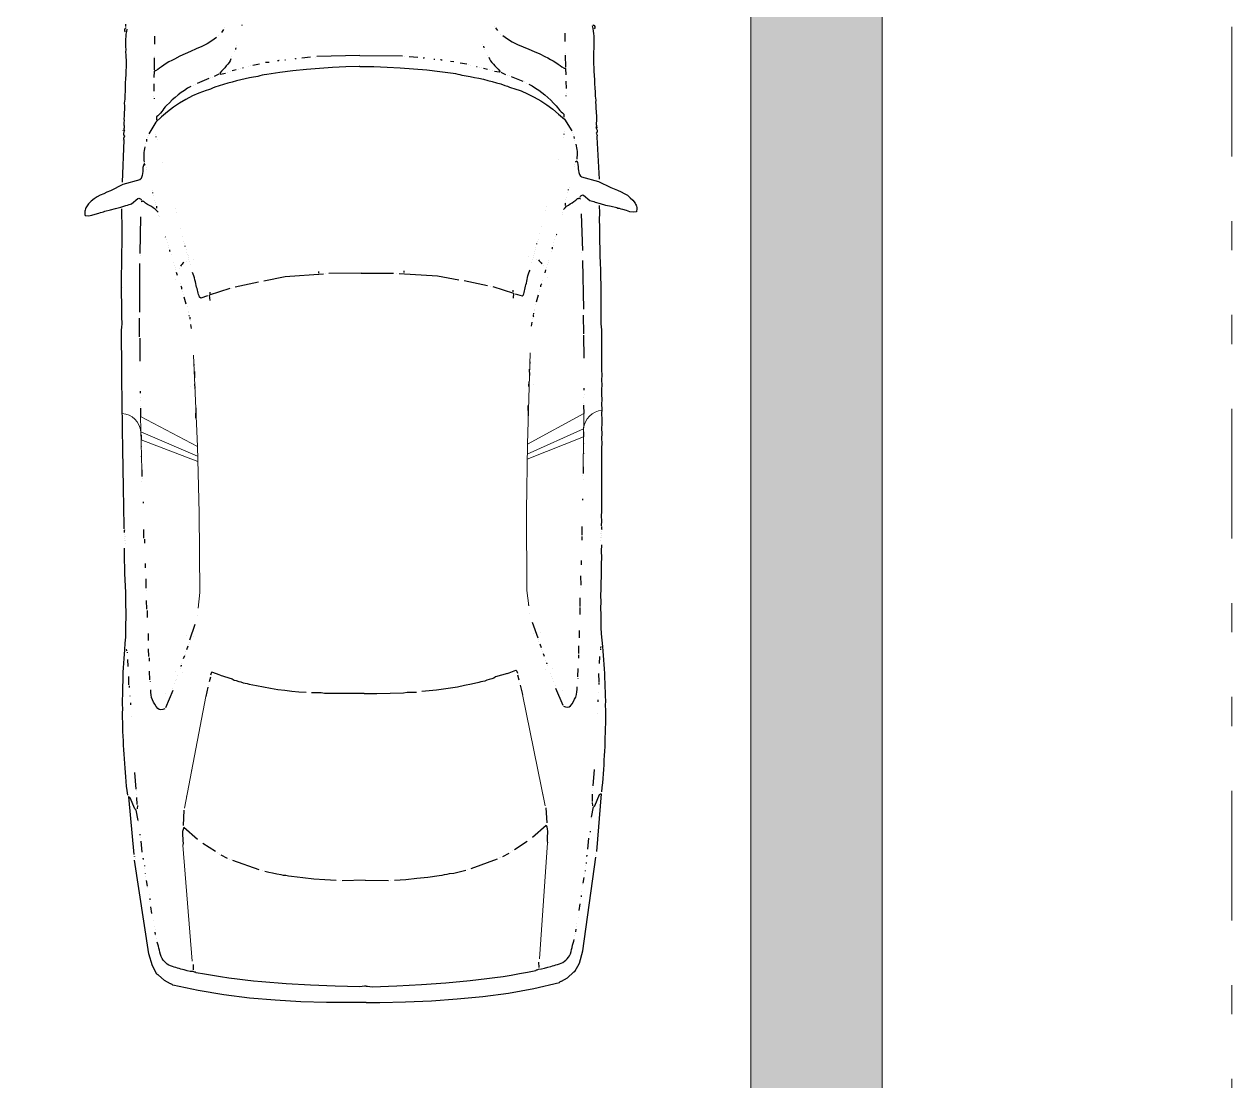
# Model space of a CAD drawing. Header units: metres. Extents: x -45 to 1930, y -347 to 488.
# Drawn here: x 113.662 to 117.806, y -26.17 to -22.542 of the extents above; entities that cross this region are included whole.
import ezdxf

# ---------------------------------------------------------------- set-up
doc = ezdxf.new("R2010")
doc.units = ezdxf.units.M
doc.linetypes.add('GETRENNT', pattern=[31.75, 12.7, -6.35, 0, -6.35, 0, -6.35])
doc.layers.add('SRAFY', color=3, linetype='Continuous')
doc.layers.add('ZDIVO', color=1, linetype='Continuous')

# ---------------------------------------------------------------- blocks, each defined once
blk = doc.blocks.new('BMW3-PUD')
at = {"lineweight": 0}
for p, q in [((2.5694, 0.7572), (2.3861, 0.7602)), ((2.3861, 0.7602), (2.4905, 0.5663)), ((2.4387, 0.7593), (2.5245, 0.5656)), ((2.4664, 0.7589), (2.5425, 0.5652)), ((3.8595, 0.6254), (4.2578, 0.5956)), ((3.3491, 0.5435), (3.7319, 0.6186)), ((2.3861, -0.7602), (2.4905, -0.5663)), ((2.4387, -0.7593), (2.5245, -0.5656)), ((2.4664, -0.7589), (2.5425, -0.5652)), ((3.3491, -0.5435), (3.7319, -0.6186)), ((3.8595, -0.6254), (4.2578, -0.5956)), ((2.5694, -0.7572), (2.3861, -0.7602))]:
    blk.add_line(p, q, dxfattribs=at)
for points in [[(1.5236, 0.7387), (1.5228, 0.7394), (1.5213, 0.7394), (1.5198, 0.7409), (1.519, 0.7424), (1.525, 0.7447), (1.5318, 0.7463), (1.5393, 0.7471), (1.546, 0.7472), (1.5528, 0.748), (1.5595, 0.7489), (1.5663, 0.7512), (1.5715, 0.7543), (1.5722, 0.7558), (1.573, 0.7573), (1.5737, 0.758), (1.5737, 0.758), (1.5902, 0.8161), (1.6115, 0.8584), (1.6159, 0.8704), (1.621, 0.8818), (1.6261, 0.8938), (1.632, 0.9044), (1.6386, 0.915), (1.6468, 0.9249), (1.6549, 0.934), (1.6653, 0.9416), (1.6691, 0.9432), (1.6728, 0.9447), (1.6765, 0.9462), (1.6803, 0.9471), (1.684, 0.9471), (1.6878, 0.9471), (1.6916, 0.9464), (1.6953, 0.9457), (1.697, 0.9345), (1.6948, 0.9232), (1.6905, 0.9111), (1.6876, 0.8991), (1.6855, 0.893), (1.684, 0.8878), (1.6833, 0.8825), (1.6811, 0.878), (1.6768, 0.8592), (1.6725, 0.8411), (1.6675, 0.823), (1.6625, 0.8057), (1.6603, 0.8004), (1.6588, 0.7951), (1.6574, 0.7906), (1.6567, 0.7861), (1.6382, 0.7648), (1.6375, 0.7618), (1.6382, 0.7588), (1.6398, 0.7558), (1.6413, 0.7536), (1.6413, 0.7536), (1.6428, 0.7529), (1.6436, 0.7521), (1.6436, 0.7521)], [(3.686, 0.8133), (3.6702, 0.8146), (3.6552, 0.8167), (3.6394, 0.818), (3.6236, 0.8193), (3.6086, 0.8206), (3.5928, 0.8219), (3.577, 0.8225), (3.5612, 0.8238), (3.5455, 0.8244), (3.5304, 0.8257), (3.5146, 0.8263), (3.4989, 0.8268), (3.4831, 0.8274), (3.4673, 0.828), (3.4516, 0.8285), (3.4365, 0.8284), (3.4208, 0.8289), (3.405, 0.8287), (3.3892, 0.8285), (3.3734, 0.8291), (3.3577, 0.8289), (3.3419, 0.828), (3.3269, 0.8278), (3.3111, 0.8276), (3.2954, 0.8267), (3.2796, 0.8265), (3.2639, 0.8255), (3.2489, 0.8246), (3.2331, 0.8236), (3.2173, 0.8227), (3.2024, 0.821), (3.1866, 0.8201), (3.1648, 0.8183), (3.1431, 0.8166), (3.1213, 0.8156), (3.0988, 0.8153), (3.077, 0.815), (3.0552, 0.8148), (3.0334, 0.8153), (3.0117, 0.815), (2.9899, 0.8155), (2.9681, 0.816), (2.9463, 0.8172), (2.9246, 0.8177), (2.9028, 0.8182), (2.881, 0.8187), (2.86, 0.8185), (2.8382, 0.8189)], [(1.0535, 0.8007), (1.0535, 0.8007), (1.0535, 0.8022), (1.0528, 0.8029), (1.0528, 0.8029), (1.055, 0.8052), (1.0587, 0.8067), (1.0625, 0.8068), (1.0663, 0.8046)], [(1.0566, 0.7984), (1.0648, 0.8), (1.0738, 0.8016), (1.0821, 0.8025), (1.0911, 0.8033), (1.1001, 0.8035), (1.1083, 0.8036), (1.1173, 0.8037), (1.1264, 0.803), (1.1354, 0.8031), (1.1444, 0.8025), (1.1534, 0.8026), (1.1617, 0.8019), (1.1707, 0.802), (1.1797, 0.8022), (1.1887, 0.8023), (1.1977, 0.8024), (1.212, 0.8033), (1.227, 0.8042), (1.2412, 0.8051), (1.2555, 0.8053), (1.269, 0.8055), (1.2833, 0.8064), (1.2975, 0.8073), (1.311, 0.809), (1.3193, 0.8083), (1.3268, 0.8084), (1.3335, 0.8085), (1.341, 0.8093), (1.3485, 0.8094), (1.356, 0.8103), (1.3636, 0.8104), (1.3718, 0.8104), (1.3756, 0.8105), (1.3786, 0.8105), (1.3816, 0.8106), (1.3853, 0.8106), (1.3883, 0.8099), (1.3914, 0.8099), (1.3951, 0.81), (1.3988, 0.8108), (1.4004, 0.8108), (1.4018, 0.8108), (1.4026, 0.8101), (1.4041, 0.8086), (1.4094, 0.8109), (1.4146, 0.8125), (1.4198, 0.8125), (1.4244, 0.8088), (1.4319, 0.8127), (1.4334, 0.8127), (1.4349, 0.812), (1.4356, 0.8112), (1.4379, 0.8112), (1.582, 0.8182)], [(1.4055, 0.8139), (1.4055, 0.8139), (1.4048, 0.8139), (1.4041, 0.8138), (1.4041, 0.8138)], [(1.4378, 0.8143), (1.4378, 0.8143)], [(2.7721, 0.8189), (2.7556, 0.8195), (2.7391, 0.8193), (2.7225, 0.8198), (2.7053, 0.8196), (2.6887, 0.8202), (2.6722, 0.82), (2.6557, 0.8205), (2.6392, 0.8203), (2.6226, 0.8209), (2.6054, 0.8207), (2.5889, 0.8212), (2.5724, 0.821), (2.5558, 0.8216), (2.5393, 0.8214), (2.522, 0.8219), (2.5055, 0.8217), (2.489, 0.8223), (2.4725, 0.8221), (2.4559, 0.8226), (2.4387, 0.8224), (2.4221, 0.823), (2.4056, 0.8228), (2.3891, 0.8226), (2.3718, 0.8232), (2.3553, 0.823), (2.3388, 0.8235), (2.3215, 0.8233), (2.305, 0.8231), (2.2885, 0.8236), (2.272, 0.8234), (2.2547, 0.824), (2.2382, 0.8238), (2.2276, 0.8237), (2.2171, 0.8236), (2.2059, 0.8234), (2.1954, 0.8233), (2.1848, 0.8232), (2.1743, 0.8238), (2.1638, 0.8237), (2.1533, 0.8243), (2.1428, 0.8242), (2.1315, 0.824), (2.121, 0.8239), (2.1105, 0.8238), (2.1, 0.8237), (2.0895, 0.8235), (2.079, 0.8226), (2.0685, 0.8218), (2.0437, 0.8222), (2.0189, 0.8227), (1.9942, 0.8224), (1.9694, 0.8228), (1.9446, 0.8225), (1.9198, 0.8222), (1.8951, 0.822), (1.8703, 0.8217), (1.8455, 0.8206), (1.8207, 0.8203), (1.796, 0.82), (1.7712, 0.8197), (1.7464, 0.8194), (1.7224, 0.8192), (1.6976, 0.8196), (1.6728, 0.8193)], [(1.9431, 0.8203), (1.9431, 0.8203)], [(2.7751, 0.8182), (2.7781, 0.819), (2.7804, 0.819), (2.7826, 0.819), (2.7849, 0.8191)], [(2.7924, 0.8169), (2.7924, 0.8169)], [(2.7984, 0.8192), (2.7984, 0.8192)], [(2.7984, 0.8162), (2.7984, 0.8162)], [(2.8059, 0.8186), (2.8059, 0.8186)], [(2.8119, 0.8194), (2.8119, 0.8194)], [(2.8127, 0.8164), (2.8127, 0.8164)], [(2.8224, 0.8158), (2.8224, 0.8158)], [(3.1904, 0.8127), (3.1897, 0.8134), (3.1889, 0.8134), (3.1874, 0.8141), (3.1866, 0.8149)], [(3.195, 0.8119), (3.195, 0.8119), (3.1964, 0.812), (3.1972, 0.812), (3.1979, 0.812)], [(3.2446, 0.8088), (3.2205, 0.81)], [(3.3076, 0.8065), (3.2791, 0.8062)], [(3.3107, 0.8058), (3.3121, 0.8058), (3.3136, 0.8058), (3.3144, 0.8059), (3.3167, 0.8059)], [(3.3452, 0.804), (3.3452, 0.804), (3.346, 0.804), (3.346, 0.804), (3.346, 0.804)], [(3.3693, 0.802), (3.376, 0.8021)], [(3.4174, 0.7988), (3.4174, 0.7988)], [(3.6653, 0.7845), (3.6082, 0.7884)], [(3.7728, 0.7775), (3.7374, 0.7846), (3.7367, 0.7854), (3.7359, 0.7869), (3.7344, 0.7876), (3.7329, 0.7891), (3.6951, 0.8051), (3.6944, 0.8059), (3.6936, 0.8074), (3.6921, 0.8089), (3.692, 0.8111), (3.8897, 0.794)], [(3.8965, 0.791), (3.8965, 0.791), (3.8965, 0.791), (3.8958, 0.791), (3.8958, 0.791), (3.8958, 0.791), (3.8965, 0.791), (3.8965, 0.791), (3.8965, 0.791)], [(3.9033, 0.7896), (3.9033, 0.7896)], [(4.4034, 0), (4.4032, 0.0469), (4.4022, 0.1355), (4.3989, 0.2241), (4.3933, 0.3126), (4.3855, 0.4004), (4.374, 0.4881), (4.3586, 0.5758), (4.3388, 0.6634), (4.3373, 0.6649), (4.3358, 0.6671), (4.335, 0.6694), (4.335, 0.6709), (4.3227, 0.6917), (4.3037, 0.7125), (4.3029, 0.714), (4.3022, 0.7148), (4.3021, 0.7163), (4.3014, 0.717), (4.2727, 0.7325), (4.2312, 0.7447), (3.9093, 0.7919)], [(1.6856, 0.6955), (1.6802, 0.7007), (1.6749, 0.7059), (1.6711, 0.7127), (1.6665, 0.7186), (1.6627, 0.7253), (1.6588, 0.7313), (1.6543, 0.738), (1.6489, 0.7439), (1.6489, 0.7454), (1.6482, 0.7469), (1.6474, 0.7484), (1.6474, 0.7492), (1.6474, 0.7507), (1.6481, 0.7514), (1.6496, 0.7529), (1.6503, 0.7537)], [(1.7014, 0.7558), (1.8267, 0.7596)], [(1.8327, 0.7574), (1.8327, 0.7574)], [(1.8612, 0.76), (2.0279, 0.762)], [(2.1135, 0.7622), (2.0489, 0.7622)], [(2.1173, 0.7608), (2.1961, 0.7617)], [(2.2997, 0.7614), (2.3065, 0.7615)], [(2.3223, 0.7617), (2.3223, 0.7617)], [(2.332, 0.7604), (2.332, 0.7604)], [(2.3538, 0.7606), (2.3538, 0.7606)], [(2.3576, 0.7599), (2.3861, 0.7602)], [(2.4499, 0.7587), (2.4664, 0.7589)], [(2.489, 0.7592), (2.489, 0.7592), (2.4905, 0.7592), (2.4912, 0.7592), (2.4912, 0.7592)], [(2.4987, 0.7586), (2.4987, 0.7586)], [(2.5228, 0.7589), (2.5228, 0.7589), (2.5243, 0.7589), (2.525, 0.7589), (2.525, 0.7589)], [(2.5694, 0.7572), (2.5926, 0.7574)], [(2.5987, 0.7553), (2.5987, 0.7553)], [(2.6114, 0.7577), (2.6114, 0.7577)], [(2.679, 0.754), (2.6805, 0.754), (2.6813, 0.754), (2.6828, 0.754), (2.6843, 0.754)], [(2.8044, 0.7517), (2.7744, 0.7521)], [(2.8082, 0.7503), (2.821, 0.7504)], [(2.8908, 0.7475), (2.9059, 0.7477)], [(2.9434, 0.7459), (2.9757, 0.7463)], [(3.6699, 0.7831), (3.6699, 0.7831)], [(3.6856, 0.7832), (3.6856, 0.7832)], [(3.7187, 0.7814), (3.6939, 0.7818)], [(3.7217, 0.7799), (3.7329, 0.7816)], [(3.7773, 0.7768), (3.7773, 0.7768)], [(3.8202, 0.7721), (3.8209, 0.7721), (3.8217, 0.7721), (3.8224, 0.7721), (3.8239, 0.7721)], [(3.8315, 0.77), (3.8315, 0.77)], [(3.8818, 0.7646), (3.8442, 0.7679)], [(3.9067, 0.7604), (3.9059, 0.7603), (3.9044, 0.7611), (3.9036, 0.7618), (3.9021, 0.7618)], [(3.9277, 0.7576), (3.9277, 0.7576), (3.9285, 0.7576), (3.93, 0.7576), (3.9307, 0.7577)], [(3.9382, 0.757), (3.9382, 0.757)], [(3.9555, 0.7549), (3.9555, 0.7549), (3.9563, 0.7549), (3.957, 0.755), (3.957, 0.755)], [(3.9653, 0.7528), (3.9653, 0.7528)], [(3.9984, 0.7472), (3.9796, 0.7507)], [(1.0873, 0.4909), (1.0991, 0.5068), (1.1094, 0.5235), (1.1182, 0.5416), (1.1262, 0.5612), (1.1343, 0.5801), (1.1423, 0.599), (1.1511, 0.6179), (1.1607, 0.6352), (1.165, 0.645), (1.1702, 0.6549), (1.1753, 0.664), (1.1812, 0.673), (1.1864, 0.6806), (1.1916, 0.6874), (1.196, 0.6935), (1.2004, 0.701), (1.2004, 0.7018), (1.2004, 0.7033), (1.2011, 0.704), (1.2019, 0.7056), (1.2236, 0.7066)], [(1.1515, 0.7057), (1.1515, 0.7057)], [(1.1561, 0.705), (1.1973, 0.7062)], [(1.1907, 0), (1.1907, 0.0026), (1.1909, 0.0476), (1.1927, 0.0935), (1.1959, 0.1386), (1.1991, 0.1836), (1.2038, 0.2295), (1.2093, 0.2746), (1.2155, 0.3197), (1.2169, 0.328), (1.2183, 0.3356), (1.2197, 0.3431), (1.2219, 0.3499), (1.2233, 0.3574), (1.2247, 0.3649), (1.2254, 0.3717), (1.2268, 0.3785), (1.2304, 0.3935), (1.2332, 0.4086), (1.2368, 0.4236), (1.2411, 0.4387), (1.2447, 0.4538), (1.249, 0.4681), (1.2533, 0.4831), (1.2584, 0.4975), (1.2613, 0.5058), (1.2642, 0.5126), (1.2671, 0.5201), (1.2693, 0.5276), (1.278, 0.5525), (1.2875, 0.5752), (1.2993, 0.5978), (1.3118, 0.6198), (1.3258, 0.6402), (1.3413, 0.6607), (1.3583, 0.6811), (1.3761, 0.7009), (1.4164, 0.7254)], [(1.2454, 0.7068), (1.2702, 0.7071)], [(1.2882, 0.7073), (1.2882, 0.7073)], [(1.2942, 0.7067), (1.2942, 0.7067), (1.2957, 0.7067), (1.2965, 0.7067), (1.2965, 0.7067)], [(1.4224, 0.7277), (1.4224, 0.7277)], [(1.4291, 0.73), (1.4291, 0.73)], [(1.4351, 0.7331), (1.4426, 0.734)], [(1.4485, 0.7363), (1.4485, 0.7363)], [(1.4613, 0.7394), (1.468, 0.741), (1.474, 0.7418), (1.4807, 0.7427), (1.4867, 0.7435), (1.4935, 0.7436), (1.5003, 0.7437), (1.507, 0.743), (1.5138, 0.7423)], [(1.5312, 0.735), (1.5312, 0.735)], [(1.5379, 0.7336), (1.5379, 0.7336)], [(1.6102, 0.7157), (1.6102, 0.7157)], [(1.62, 0.7136), (1.62, 0.7136), (1.6193, 0.7135), (1.6178, 0.7135), (1.6178, 0.7135)], [(1.6291, 0.7107), (1.6291, 0.7107)], [(1.6449, 0.7063), (1.6449, 0.7063)], [(2.9825, 0.7456), (2.9825, 0.7456)], [(3.0486, 0.7434), (3.0186, 0.7438)], [(3.0523, 0.7419), (3.0764, 0.7422)], [(3.1312, 0.7391), (3.156, 0.7394)], [(3.2101, 0.7378), (3.1838, 0.7382)], [(3.2146, 0.7363), (3.2266, 0.7365)], [(3.2905, 0.7342), (3.2612, 0.7354)], [(3.295, 0.7335), (3.295, 0.7335), (3.2957, 0.7336), (3.2965, 0.7336), (3.2965, 0.7336)], [(3.391, 0.6844), (3.3931, 0.6904), (3.3938, 0.6972), (3.393, 0.7032), (3.3892, 0.7084), (3.3823, 0.7136), (3.3748, 0.718), (3.3672, 0.7224), (3.3597, 0.726), (3.3514, 0.729), (3.3423, 0.7304), (3.3341, 0.7317), (3.3251, 0.7316)], [(4.0029, 0.7458), (4.0029, 0.7458)], [(4.0285, 0.7423), (4.0285, 0.7423)], [(4.0413, 0.7402), (4.0428, 0.7402), (4.0435, 0.7402), (4.0451, 0.7402), (4.0458, 0.7402)], [(4.0526, 0.7396), (4.0526, 0.7396)], [(4.0924, 0.7333), (4.0699, 0.7368)], [(4.1165, 0.7291), (4.1165, 0.7291)], [(4.1376, 0.7248), (4.1376, 0.7248)], [(4.1489, 0.7227), (4.1489, 0.7227)], [(4.1654, 0.7207), (4.1564, 0.7221)], [(4.1699, 0.72), (4.1699, 0.72)], [(4.1775, 0.7178), (4.1775, 0.7178)], [(4.3475, 0), (4.3474, 0.005), (4.3495, 0.0215), (4.3462, 0.1056), (4.343, 0.1904), (4.3375, 0.2744), (4.3297, 0.3577), (4.3271, 0.3862), (4.3238, 0.4147), (4.3204, 0.4424), (4.3171, 0.4702), (4.3123, 0.4986), (4.3074, 0.5264), (4.3026, 0.5541), (4.297, 0.5826), (4.2955, 0.5848), (4.2947, 0.5878), (4.2939, 0.59), (4.2924, 0.5923), (4.2922, 0.6028), (4.2899, 0.6133), (4.2867, 0.6237), (4.2843, 0.635), (4.282, 0.6402), (4.2805, 0.6462), (4.2789, 0.6522), (4.2773, 0.6574), (4.275, 0.6641), (4.2727, 0.6701), (4.2703, 0.6761), (4.2665, 0.6821), (4.2627, 0.6865), (4.2581, 0.691), (4.2528, 0.6954), (4.2476, 0.6991), (4.2408, 0.702), (4.2332, 0.7042), (4.2257, 0.7064), (4.2189, 0.7078), (4.2114, 0.7099), (4.2046, 0.7114), (4.1978, 0.7135), (4.1918, 0.7157)], [(4.2969, 0.7155), (4.2969, 0.7155)], [(1.081, 0.7041), (1.1088, 0.7044)], [(1.2552, 0.58), (1.261, 0.5914), (1.2684, 0.602), (1.2758, 0.6133), (1.2832, 0.6239), (1.2921, 0.6338), (1.3009, 0.6444), (1.3106, 0.6543), (1.3202, 0.6642), (1.3247, 0.6687), (1.3299, 0.6733), (1.3351, 0.6771), (1.3403, 0.6809), (1.3455, 0.6847), (1.35, 0.6893), (1.3544, 0.6939), (1.3581, 0.6992), (1.3694, 0.6993)], [(1.4189, 0.7014), (1.4189, 0.7014)], [(1.4279, 0.7), (1.4279, 0.7), (1.4272, 0.7), (1.4257, 0.7), (1.4257, 0.7)], [(1.4377, 0.6971), (1.4377, 0.6971)], [(1.5138, 0.6793), (1.5138, 0.6793)], [(1.6532, 0.7042), (1.6532, 0.7042)], [(1.6607, 0.7028), (1.6607, 0.7028)], [(1.6645, 0.7013), (1.672, 0.7014)], [(1.6954, 0.6927), (1.6954, 0.6927)], [(1.7014, 0.6905), (1.7014, 0.6905)], [(1.7714, 0.6703), (1.7714, 0.6703), (1.7714, 0.6711), (1.7707, 0.6718), (1.7707, 0.6718)], [(1.7798, 0.6666), (1.7798, 0.6666)], [(1.7895, 0.6653), (1.7895, 0.6653)], [(3.3282, 0.6566), (3.3872, 0.6813)], [(3.3369, 0.6807), (3.3369, 0.6807)], [(1.6742, 0.6368), (1.6742, 0.6368)], [(1.6885, 0.634), (1.6885, 0.634)], [(1.8001, 0.6616), (1.8001, 0.6616)], [(1.8084, 0.6595), (1.8084, 0.6595)], [(1.8204, 0.6551), (1.8197, 0.6559), (1.8189, 0.6566), (1.8167, 0.6566), (1.8152, 0.6573)], [(1.8302, 0.6522), (1.8302, 0.6522)], [(1.8604, 0.6436), (1.8604, 0.6436)], [(1.8679, 0.6414), (1.8679, 0.6414)], [(1.8755, 0.6385), (1.8755, 0.6385)], [(1.8786, 0.625), (1.8786, 0.625)], [(1.8845, 0.6364), (1.8845, 0.6364)], [(1.9033, 0.6306), (1.8928, 0.6334)], [(1.9182, 0.639), (1.9182, 0.639)], [(3.2347, 0.6247), (3.2347, 0.6247)], [(3.2415, 0.6263), (3.2422, 0.6263), (3.243, 0.627), (3.2437, 0.6278), (3.2452, 0.6278)], [(3.2512, 0.6294), (3.2512, 0.6294)], [(3.2622, 0.6475), (3.2622, 0.6475)], [(3.2655, 0.6236), (3.2655, 0.6236)], [(3.2781, 0.6395), (3.2781, 0.6395)], [(3.2886, 0.6434), (3.2886, 0.6434)], [(3.2945, 0.6457), (3.2945, 0.6457)], [(3.3043, 0.6488), (3.3043, 0.6488)], [(3.3207, 0.6558), (3.3207, 0.6558)], [(3.7394, 0.6209), (3.7911, 0.6238)], [(3.8398, 0.5749), (3.7987, 0.6217), (3.8047, 0.624), (3.8121, 0.6256), (3.8196, 0.6257), (3.8272, 0.6257), (3.8354, 0.6251), (3.8437, 0.6252), (3.852, 0.6246), (3.8595, 0.6254)], [(1.7428, 0.6189), (1.7428, 0.6189)], [(1.7684, 0.6117), (1.7684, 0.6117)], [(1.788, 0.6074), (1.788, 0.6074)], [(1.794, 0.6052), (1.794, 0.6052)], [(1.8046, 0.6031), (1.8046, 0.6031), (1.8038, 0.6031), (1.8023, 0.6031), (1.8023, 0.6031)], [(1.8143, 0.6002), (1.8143, 0.6002)], [(1.8234, 0.5981), (1.8234, 0.5981)], [(1.8309, 0.5952), (1.8309, 0.5952)], [(1.8347, 0.5937), (1.8347, 0.5937)], [(1.8422, 0.5923), (1.8422, 0.5923)], [(1.8498, 0.5909), (1.8498, 0.5909)], [(1.8556, 0.6007), (1.8556, 0.6007)], [(1.8573, 0.588), (1.8573, 0.588)], [(1.8585, 0.6083), (1.8615, 0.6113), (1.8645, 0.6143), (1.8682, 0.6181), (1.8719, 0.6204)], [(1.8664, 0.5851), (1.8664, 0.5851)], [(1.9305, 0.6211), (1.9305, 0.6211)], [(1.9508, 0.6154), (1.9478, 0.6161), (1.9456, 0.6161), (1.9425, 0.6168), (1.9403, 0.619)], [(1.9591, 0.6125), (1.9591, 0.6125)], [(1.9681, 0.6111), (1.9681, 0.6111)], [(2.0021, 0.601), (1.978, 0.6082)], [(2.0111, 0.5981), (2.0111, 0.5981)], [(2.0269, 0.5945), (2.0269, 0.5945)], [(2.0322, 0.5931), (2.0322, 0.5931)], [(2.0435, 0.5902), (2.0435, 0.5902), (2.0427, 0.5909), (2.0412, 0.5917), (2.0412, 0.5917)], [(2.0465, 0.5895), (2.048, 0.5895), (2.0495, 0.5895), (2.051, 0.5895), (2.0533, 0.5896)], [(2.0593, 0.5874), (2.0593, 0.5874)], [(2.0856, 0.5832), (2.0721, 0.5853)], [(2.2845, 0.5893), (2.2845, 0.5893)], [(3.1016, 0.5788), (3.1555, 0.5975)], [(3.1388, 0.6063), (3.1388, 0.6063)], [(3.1421, 0.5823), (3.1421, 0.5823)], [(3.1622, 0.5983), (3.1622, 0.5983)], [(3.1689, 0.6006), (3.1689, 0.6006)], [(3.1764, 0.6037), (3.1891, 0.6084)], [(3.1951, 0.61), (3.1951, 0.61)], [(3.2033, 0.6123), (3.2033, 0.6123)], [(3.2093, 0.6154), (3.219, 0.6193)], [(3.603, 0.5946), (3.603, 0.5946)], [(3.6922, 0.6129), (3.6922, 0.6129)], [(3.7319, 0.6186), (3.7319, 0.6186)], [(4.2683, 0.5927), (4.2871, 0.5929)], [(1.2281, 0.5189), (1.2449, 0.5589)], [(1.2471, 0.5649), (1.2471, 0.5649)], [(1.2522, 0.5725), (1.2522, 0.5725)], [(1.8477, 0.5743), (1.8477, 0.5743)], [(1.9744, 0.5278), (1.9816, 0.5512), (1.9786, 0.5549), (1.974, 0.5571), (1.9695, 0.5585), (1.9643, 0.56), (1.959, 0.5607), (1.9537, 0.5621), (1.9484, 0.5628), (1.9439, 0.565), (1.9379, 0.5664), (1.9311, 0.5678), (1.9251, 0.5693), (1.9183, 0.5707), (1.9123, 0.5721), (1.9055, 0.5743), (1.8995, 0.5765), (1.8934, 0.5794)], [(2.2081, 0.5764), (2.2096, 0.5764), (2.2103, 0.5764), (2.2118, 0.5764), (2.2133, 0.5765)], [(2.2268, 0.5766), (2.2268, 0.5766)], [(2.2336, 0.5745), (2.2547, 0.5747)], [(2.2922, 0.5721), (2.2757, 0.5734)], [(2.3936, 0.5703), (2.3583, 0.5699)], [(3.0724, 0.5709), (3.0724, 0.5709)], [(3.3176, 0.5363), (3.3491, 0.5435)], [(3.8811, 0.513), (3.8535, 0.5562)], [(1.2135, 0.4834), (1.2216, 0.5001)], [(1.2237, 0.5068), (1.2237, 0.5068)], [(1.2259, 0.5129), (1.2259, 0.5129)], [(1.949, 0.4517), (1.9722, 0.5225), (1.9895, 0.5205)], [(1.961, 0.5201), (1.9625, 0.5202), (1.964, 0.5202), (1.9647, 0.5202), (1.967, 0.5202)], [(3.2768, 0.4931), (3.266, 0.5214), (3.2675, 0.523), (3.2697, 0.5245), (3.2727, 0.5253), (3.2764, 0.5268)], [(3.2824, 0.5269), (3.2989, 0.5316)], [(3.3109, 0.5347), (3.3109, 0.5347)], [(3.8864, 0.5071), (3.8864, 0.5071)], [(3.8902, 0.4996), (3.8902, 0.4996)], [(1.0546, 0.4627), (1.0546, 0.4627)], [(1.0605, 0.4666), (1.0702, 0.4735)], [(1.0821, 0.4849), (1.0821, 0.4849)], [(1.1607, 0.4423), (1.1674, 0.4453), (1.1734, 0.4484), (1.1794, 0.453), (1.1853, 0.4583), (1.1912, 0.4636), (1.1972, 0.469), (1.2031, 0.4743), (1.2098, 0.4804), (1.2106, 0.4804), (1.2113, 0.4797), (1.2121, 0.4789), (1.2128, 0.4782), (1.21, 0.4616)], [(3.2768, 0.4931), (3.2886, 0.4519), (3.2932, 0.4459), (3.2955, 0.4385), (3.2979, 0.4295), (3.2995, 0.422), (3.3026, 0.4145), (3.3042, 0.4078), (3.3057, 0.401), (3.3073, 0.3935), (3.3129, 0.3688), (3.3176, 0.3448), (3.3224, 0.3209), (3.3265, 0.2962), (3.3298, 0.2722), (3.3331, 0.2482), (3.3349, 0.2234), (3.3367, 0.1986)], [(3.9056, 0.4727), (3.8941, 0.4937)], [(3.9079, 0.4653), (3.9079, 0.4653)], [(3.9102, 0.46), (3.9102, 0.46)], [(1.1166, 0.4229), (1.1166, 0.4229)], [(1.1234, 0.4253), (1.1249, 0.4253), (1.1264, 0.4261), (1.1271, 0.4261), (1.1286, 0.4261)], [(1.1353, 0.4292), (1.1353, 0.4292)], [(1.154, 0.4392), (1.154, 0.4392)], [(1.197, 0.4164), (1.197, 0.4164)], [(1.1985, 0.4239), (1.202, 0.4382)], [(1.2035, 0.445), (1.2035, 0.445)], [(1.2079, 0.4541), (1.2079, 0.4541)], [(1.9277, 0.353), (1.9447, 0.4328)], [(1.9476, 0.4441), (1.9476, 0.4441)], [(3.9459, 0.3636), (3.9133, 0.4541)], [(1.1855, 0.3735), (1.1855, 0.3735)], [(1.1877, 0.381), (1.1877, 0.381)], [(1.1927, 0.4006), (1.1927, 0.4006), (1.1927, 0.4021), (1.1927, 0.4028), (1.1927, 0.4028)], [(1.1949, 0.4089), (1.1949, 0.4089)], [(1.1799, 0.3441), (1.1841, 0.3675)], [(1.9018, 0.1297), (1.9108, 0.2612), (1.9249, 0.3342)], [(3.9491, 0.3516), (3.9491, 0.3516)], [(3.9836, 0.1005), (3.9817, 0.1388), (3.9782, 0.1763), (3.974, 0.2145), (3.969, 0.2535), (3.9674, 0.2633), (3.9658, 0.2722), (3.9649, 0.2805), (3.9626, 0.2887), (3.9609, 0.3037), (3.9577, 0.3179), (3.9546, 0.3314), (3.9514, 0.3449)], [(1.1743, 0.311), (1.1749, 0.323)], [(1.1667, 0.2546), (1.1667, 0.2546), (1.1667, 0.2561), (1.1667, 0.2568), (1.1666, 0.2576)], [(1.1679, 0.2764), (1.1679, 0.2779), (1.1687, 0.2794), (1.1694, 0.2802), (1.1694, 0.2824)], [(1.1619, 0.2177), (1.1619, 0.2193), (1.1619, 0.22), (1.1618, 0.2215), (1.1626, 0.2222)], [(1.1572, 0.1696), (1.1598, 0.199)], [(3.3424, 0), (3.3423, 0.044), (3.3412, 0.1356), (3.3395, 0.1476), (3.3394, 0.1589), (3.3393, 0.1694), (3.3391, 0.1799)], [(1.153, 0), (1.1552, 0.1471)], [(1.1574, 0.1531), (1.1574, 0.1531)], [(1.8926, 0.1461), (1.8941, 0.1461), (1.8956, 0.1462), (1.8964, 0.1462), (1.8986, 0.1462)], [(1.8992, 0), (1.9005, 0.1109)], [(1.9004, 0.1222), (1.9004, 0.1222)], [(3.9853, 0.0855), (3.9853, 0.0855)], [(1.8987, 0.0535), (1.8987, 0.0535)], [(1.8988, 0.0588), (1.8988, 0.0588)], [(3.9834, 0), (3.9846, 0.0795)], [(1.153, 0), (1.1552, -0.1471)], [(1.1907, 0), (1.1907, -0.0026), (1.1909, -0.0476), (1.1927, -0.0935), (1.1959, -0.1386), (1.1991, -0.1836), (1.2038, -0.2295), (1.2093, -0.2746), (1.2155, -0.3197), (1.2169, -0.328), (1.2183, -0.3356), (1.2197, -0.3431), (1.2219, -0.3499), (1.2233, -0.3574), (1.2247, -0.3649), (1.2254, -0.3717), (1.2268, -0.3785), (1.2304, -0.3935), (1.2332, -0.4086), (1.2368, -0.4236), (1.2411, -0.4387), (1.2447, -0.4538), (1.249, -0.4681), (1.2533, -0.4831), (1.2584, -0.4975), (1.2613, -0.5058), (1.2642, -0.5126), (1.2671, -0.5201), (1.2693, -0.5276), (1.278, -0.5525), (1.2875, -0.5752), (1.2993, -0.5978), (1.3118, -0.6198), (1.3258, -0.6402), (1.3413, -0.6607), (1.3583, -0.6811), (1.3761, -0.7009), (1.4164, -0.7254)], [(4.4034, 0), (4.4032, -0.0469), (4.4022, -0.1355), (4.3989, -0.2241), (4.3933, -0.3126), (4.3855, -0.4004), (4.374, -0.4881), (4.3586, -0.5758), (4.3388, -0.6634), (4.3373, -0.6649), (4.3358, -0.6671), (4.335, -0.6694), (4.335, -0.6709), (4.3227, -0.6917), (4.3037, -0.7125), (4.3029, -0.714), (4.3022, -0.7148), (4.3021, -0.7163), (4.3014, -0.717), (4.2727, -0.7325), (4.2312, -0.7447), (3.9093, -0.7919)], [(3.9834, 0), (3.9846, -0.0795)], [(1.8992, 0), (1.9005, -0.1109)], [(3.3424, 0), (3.3423, -0.044), (3.3412, -0.1356), (3.3395, -0.1476), (3.3394, -0.1589), (3.3393, -0.1694), (3.3391, -0.1799)], [(4.3475, 0), (4.3474, -0.005), (4.3495, -0.0215), (4.3462, -0.1056), (4.343, -0.1904), (4.3375, -0.2744), (4.3297, -0.3577), (4.3271, -0.3862), (4.3238, -0.4147), (4.3204, -0.4424), (4.3171, -0.4702), (4.3123, -0.4986), (4.3074, -0.5264), (4.3026, -0.5541), (4.297, -0.5826), (4.2955, -0.5848), (4.2947, -0.5878), (4.2939, -0.59), (4.2924, -0.5923), (4.2922, -0.6028), (4.2899, -0.6133), (4.2867, -0.6237), (4.2843, -0.635), (4.282, -0.6402), (4.2805, -0.6462), (4.2789, -0.6522), (4.2773, -0.6574), (4.275, -0.6641), (4.2727, -0.6701), (4.2703, -0.6761), (4.2665, -0.6821), (4.2627, -0.6865), (4.2581, -0.691), (4.2528, -0.6954), (4.2476, -0.6991), (4.2408, -0.702), (4.2332, -0.7042), (4.2257, -0.7064), (4.2189, -0.7078), (4.2114, -0.7099), (4.2046, -0.7114), (4.1978, -0.7135), (4.1918, -0.7157)], [(1.8987, -0.0535), (1.8987, -0.0535)], [(1.8988, -0.0588), (1.8988, -0.0588)], [(1.9004, -0.1222), (1.9004, -0.1222)], [(3.9836, -0.1005), (3.9817, -0.1388), (3.9782, -0.1763), (3.974, -0.2145), (3.969, -0.2535), (3.9674, -0.2633), (3.9658, -0.2722), (3.9649, -0.2805), (3.9626, -0.2887), (3.9609, -0.3037), (3.9577, -0.3179), (3.9546, -0.3314), (3.9514, -0.3449)], [(3.9853, -0.0855), (3.9853, -0.0855)], [(1.1574, -0.1531), (1.1574, -0.1531)], [(1.8926, -0.1461), (1.8941, -0.1461), (1.8956, -0.1462), (1.8964, -0.1462), (1.8986, -0.1462)], [(1.9018, -0.1297), (1.9108, -0.2612), (1.9249, -0.3342)], [(1.1572, -0.1696), (1.1598, -0.199)], [(3.2768, -0.4931), (3.2886, -0.4519), (3.2932, -0.4459), (3.2955, -0.4385), (3.2979, -0.4295), (3.2995, -0.422), (3.3026, -0.4145), (3.3042, -0.4078), (3.3057, -0.401), (3.3073, -0.3935), (3.3129, -0.3688), (3.3176, -0.3448), (3.3224, -0.3209), (3.3265, -0.2962), (3.3298, -0.2722), (3.3331, -0.2482), (3.3349, -0.2234), (3.3367, -0.1986)], [(1.1619, -0.2177), (1.1619, -0.2193), (1.1619, -0.22), (1.1618, -0.2215), (1.1626, -0.2222)], [(1.1667, -0.2546), (1.1667, -0.2546), (1.1667, -0.2561), (1.1667, -0.2568), (1.1666, -0.2576)], [(1.1679, -0.2764), (1.1679, -0.2779), (1.1687, -0.2794), (1.1694, -0.2802), (1.1694, -0.2824)], [(1.1743, -0.311), (1.1749, -0.323)], [(1.1799, -0.3441), (1.1841, -0.3675)], [(1.9277, -0.353), (1.9447, -0.4328)], [(3.9459, -0.3636), (3.9133, -0.4541)], [(3.9491, -0.3516), (3.9491, -0.3516)], [(1.0448, -0.4041), (1.0448, -0.4041), (1.0463, -0.4041), (1.047, -0.4041), (1.047, -0.4041)], [(1.1855, -0.3735), (1.1855, -0.3735)], [(1.1877, -0.381), (1.1877, -0.381)], [(1.1927, -0.4006), (1.1927, -0.4006), (1.1927, -0.4021), (1.1927, -0.4028), (1.1927, -0.4028)], [(1.1949, -0.4089), (1.1949, -0.4089)], [(1.1166, -0.4229), (1.1166, -0.4229)], [(1.1234, -0.4253), (1.1249, -0.4253), (1.1264, -0.4261), (1.1271, -0.4261), (1.1286, -0.4261)], [(1.1353, -0.4292), (1.1353, -0.4292)], [(1.154, -0.4392), (1.154, -0.4392)], [(1.1607, -0.4423), (1.1674, -0.4453), (1.1734, -0.4484), (1.1794, -0.453), (1.1853, -0.4583), (1.1912, -0.4636), (1.1972, -0.469), (1.2031, -0.4743), (1.2098, -0.4804), (1.2106, -0.4804), (1.2113, -0.4797), (1.2121, -0.4789), (1.2128, -0.4782), (1.21, -0.4616)], [(1.197, -0.4164), (1.197, -0.4164)], [(1.1985, -0.4239), (1.202, -0.4382)], [(1.2035, -0.445), (1.2035, -0.445)], [(1.2079, -0.4541), (1.2079, -0.4541)], [(1.9476, -0.4441), (1.9476, -0.4441)], [(1.949, -0.4517), (1.9722, -0.5225), (1.9895, -0.5205)], [(1.0546, -0.4627), (1.0546, -0.4627)], [(1.0605, -0.4666), (1.0702, -0.4735)], [(1.0821, -0.4849), (1.0821, -0.4849)], [(1.0873, -0.4909), (1.0991, -0.5068), (1.1094, -0.5235), (1.1182, -0.5416), (1.1262, -0.5612), (1.1343, -0.5801), (1.1423, -0.599), (1.1511, -0.6179), (1.1607, -0.6352), (1.165, -0.645), (1.1702, -0.6549), (1.1753, -0.664), (1.1812, -0.673), (1.1864, -0.6806), (1.1916, -0.6874), (1.196, -0.6935), (1.2004, -0.701), (1.2004, -0.7018), (1.2004, -0.7033), (1.2011, -0.704), (1.2019, -0.7056), (1.2236, -0.7066)], [(1.2135, -0.4834), (1.2216, -0.5001)], [(3.2768, -0.4931), (3.266, -0.5214), (3.2675, -0.523), (3.2697, -0.5245), (3.2727, -0.5253), (3.2764, -0.5268)], [(3.9056, -0.4727), (3.8941, -0.4937)], [(3.9079, -0.4653), (3.9079, -0.4653)], [(3.9102, -0.46), (3.9102, -0.46)], [(1.2237, -0.5068), (1.2237, -0.5068)], [(1.2259, -0.5129), (1.2259, -0.5129)], [(1.2281, -0.5189), (1.2449, -0.5589)], [(1.9744, -0.5278), (1.9816, -0.5512), (1.9786, -0.5549), (1.974, -0.5571), (1.9695, -0.5585), (1.9643, -0.56), (1.959, -0.5607), (1.9537, -0.5621), (1.9484, -0.5628), (1.9439, -0.565), (1.9379, -0.5664), (1.9311, -0.5678), (1.9251, -0.5693), (1.9183, -0.5707), (1.9123, -0.5721), (1.9055, -0.5743), (1.8995, -0.5765), (1.8934, -0.5794)], [(1.961, -0.5201), (1.9625, -0.5202), (1.964, -0.5202), (1.9647, -0.5202), (1.967, -0.5202)], [(3.2824, -0.5269), (3.2989, -0.5316)], [(3.3109, -0.5347), (3.3109, -0.5347)], [(3.3176, -0.5363), (3.3491, -0.5435)], [(3.8811, -0.513), (3.8535, -0.5562)], [(3.8864, -0.5071), (3.8864, -0.5071)], [(3.8902, -0.4996), (3.8902, -0.4996)], [(1.2471, -0.5649), (1.2471, -0.5649)], [(1.2522, -0.5725), (1.2522, -0.5725)], [(1.2552, -0.58), (1.261, -0.5914), (1.2684, -0.602), (1.2758, -0.6133), (1.2832, -0.6239), (1.2921, -0.6338), (1.3009, -0.6444), (1.3106, -0.6543), (1.3202, -0.6642), (1.3247, -0.6687), (1.3299, -0.6733), (1.3351, -0.6771), (1.3403, -0.6809), (1.3455, -0.6847), (1.35, -0.6893), (1.3544, -0.6939), (1.3581, -0.6992), (1.3694, -0.6993)], [(1.8477, -0.5743), (1.8477, -0.5743)], [(2.2081, -0.5764), (2.2096, -0.5764), (2.2103, -0.5764), (2.2118, -0.5764), (2.2133, -0.5765)], [(2.2268, -0.5766), (2.2268, -0.5766)], [(2.2336, -0.5745), (2.2547, -0.5747)], [(2.2922, -0.5721), (2.2757, -0.5734)], [(2.3936, -0.5703), (2.3583, -0.5699)], [(3.0724, -0.5709), (3.0724, -0.5709)], [(3.1016, -0.5788), (3.1555, -0.5975)], [(3.8398, -0.5749), (3.7987, -0.6217), (3.8047, -0.624), (3.8121, -0.6256), (3.8196, -0.6257), (3.8272, -0.6257), (3.8354, -0.6251), (3.8437, -0.6252), (3.852, -0.6246), (3.8595, -0.6254)], [(1.7428, -0.6189), (1.7428, -0.6189)], [(1.7684, -0.6117), (1.7684, -0.6117)], [(1.788, -0.6074), (1.788, -0.6074)], [(1.794, -0.6052), (1.794, -0.6052)], [(1.8046, -0.6031), (1.8046, -0.6031), (1.8038, -0.6031), (1.8023, -0.6031), (1.8023, -0.6031)], [(1.8143, -0.6002), (1.8143, -0.6002)], [(1.8234, -0.5981), (1.8234, -0.5981)], [(1.8309, -0.5952), (1.8309, -0.5952)], [(1.8347, -0.5937), (1.8347, -0.5937)], [(1.8422, -0.5923), (1.8422, -0.5923)], [(1.8498, -0.5909), (1.8498, -0.5909)], [(1.8556, -0.6007), (1.8556, -0.6007)], [(1.8573, -0.588), (1.8573, -0.588)], [(1.8585, -0.6083), (1.8615, -0.6113), (1.8645, -0.6143), (1.8682, -0.6181), (1.8719, -0.6204)], [(1.8664, -0.5851), (1.8664, -0.5851)], [(1.9305, -0.6211), (1.9305, -0.6211)], [(1.9508, -0.6154), (1.9478, -0.6161), (1.9456, -0.6161), (1.9425, -0.6168), (1.9403, -0.619)], [(1.9591, -0.6125), (1.9591, -0.6125)], [(1.9681, -0.6111), (1.9681, -0.6111)], [(2.0021, -0.601), (1.978, -0.6082)], [(2.0111, -0.5981), (2.0111, -0.5981)], [(2.0269, -0.5945), (2.0269, -0.5945)], [(2.0322, -0.5931), (2.0322, -0.5931)], [(2.0435, -0.5902), (2.0435, -0.5902), (2.0427, -0.5909), (2.0412, -0.5917), (2.0412, -0.5917)], [(2.0465, -0.5895), (2.048, -0.5895), (2.0495, -0.5895), (2.051, -0.5895), (2.0533, -0.5896)], [(2.0593, -0.5874), (2.0593, -0.5874)], [(2.0856, -0.5832), (2.0721, -0.5853)], [(2.2845, -0.5893), (2.2845, -0.5893)], [(3.1388, -0.6063), (3.1388, -0.6063)], [(3.1421, -0.5823), (3.1421, -0.5823)], [(3.1622, -0.5983), (3.1622, -0.5983)], [(3.1689, -0.6006), (3.1689, -0.6006)], [(3.1764, -0.6037), (3.1891, -0.6084)], [(3.1951, -0.61), (3.1951, -0.61)], [(3.2033, -0.6123), (3.2033, -0.6123)], [(3.2093, -0.6154), (3.219, -0.6193)], [(3.603, -0.5946), (3.603, -0.5946)], [(3.6922, -0.6129), (3.6922, -0.6129)], [(3.7319, -0.6186), (3.7319, -0.6186)], [(3.7394, -0.6209), (3.7911, -0.6238)], [(4.2683, -0.5927), (4.2871, -0.5929)], [(1.6742, -0.6368), (1.6742, -0.6368)], [(1.6885, -0.634), (1.6885, -0.634)], [(1.8001, -0.6616), (1.8001, -0.6616)], [(1.8084, -0.6595), (1.8084, -0.6595)], [(1.8204, -0.6551), (1.8197, -0.6559), (1.8189, -0.6566), (1.8167, -0.6566), (1.8152, -0.6573)], [(1.8302, -0.6522), (1.8302, -0.6522)], [(1.8604, -0.6436), (1.8604, -0.6436)], [(1.8679, -0.6414), (1.8679, -0.6414)], [(1.8755, -0.6385), (1.8755, -0.6385)], [(1.8786, -0.625), (1.8786, -0.625)], [(1.8845, -0.6364), (1.8845, -0.6364)], [(1.9033, -0.6306), (1.8928, -0.6334)], [(1.9182, -0.639), (1.9182, -0.639)], [(3.2347, -0.6247), (3.2347, -0.6247)], [(3.2415, -0.6263), (3.2422, -0.6263), (3.243, -0.627), (3.2437, -0.6278), (3.2452, -0.6278)], [(3.2512, -0.6294), (3.2512, -0.6294)], [(3.2622, -0.6475), (3.2622, -0.6475)], [(3.2655, -0.6236), (3.2655, -0.6236)], [(3.2781, -0.6395), (3.2781, -0.6395)], [(3.2886, -0.6434), (3.2886, -0.6434)], [(3.2945, -0.6457), (3.2945, -0.6457)], [(3.3043, -0.6488), (3.3043, -0.6488)], [(3.3207, -0.6558), (3.3207, -0.6558)], [(3.3282, -0.6566), (3.3872, -0.6813)], [(1.081, -0.7041), (1.1088, -0.7044)], [(1.4189, -0.7014), (1.4189, -0.7014)], [(1.4279, -0.7), (1.4279, -0.7), (1.4272, -0.7), (1.4257, -0.7), (1.4257, -0.7)], [(1.4377, -0.6971), (1.4377, -0.6971)], [(1.5138, -0.6793), (1.5138, -0.6793)], [(1.6856, -0.6955), (1.6802, -0.7007), (1.6749, -0.7059), (1.6711, -0.7127), (1.6665, -0.7186), (1.6627, -0.7253), (1.6588, -0.7313), (1.6543, -0.738), (1.6489, -0.7439), (1.6489, -0.7454), (1.6482, -0.7469), (1.6474, -0.7484), (1.6474, -0.7492), (1.6474, -0.7507), (1.6481, -0.7514), (1.6496, -0.7529), (1.6503, -0.7537)], [(1.6532, -0.7042), (1.6532, -0.7042)], [(1.6607, -0.7028), (1.6607, -0.7028)], [(1.6645, -0.7013), (1.672, -0.7014)], [(1.6954, -0.6927), (1.6954, -0.6927)], [(1.7014, -0.6905), (1.7014, -0.6905)], [(1.7714, -0.6703), (1.7714, -0.6703), (1.7714, -0.6711), (1.7707, -0.6718), (1.7707, -0.6718)], [(1.7798, -0.6666), (1.7798, -0.6666)], [(1.7895, -0.6653), (1.7895, -0.6653)], [(3.391, -0.6844), (3.3931, -0.6904), (3.3938, -0.6972), (3.393, -0.7032), (3.3892, -0.7084), (3.3823, -0.7136), (3.3748, -0.718), (3.3672, -0.7224), (3.3597, -0.726), (3.3514, -0.729), (3.3423, -0.7304), (3.3341, -0.7317), (3.3251, -0.7316)], [(3.3369, -0.6807), (3.3369, -0.6807)], [(1.1515, -0.7057), (1.1515, -0.7057)], [(1.1561, -0.705), (1.1973, -0.7062)], [(1.2454, -0.7068), (1.2702, -0.7071)], [(1.2882, -0.7073), (1.2882, -0.7073)], [(1.2942, -0.7067), (1.2942, -0.7067), (1.2957, -0.7067), (1.2965, -0.7067), (1.2965, -0.7067)], [(1.4224, -0.7277), (1.4224, -0.7277)], [(1.4291, -0.73), (1.4291, -0.73)], [(1.4351, -0.7331), (1.4426, -0.734)], [(1.4485, -0.7363), (1.4485, -0.7363)], [(1.4613, -0.7394), (1.468, -0.741), (1.474, -0.7418), (1.4807, -0.7427), (1.4867, -0.7435), (1.4935, -0.7436), (1.5003, -0.7437), (1.507, -0.743), (1.5138, -0.7423)], [(1.5236, -0.7387), (1.5228, -0.7394), (1.5213, -0.7394), (1.5198, -0.7409), (1.519, -0.7424), (1.525, -0.7447), (1.5318, -0.7463), (1.5393, -0.7471), (1.546, -0.7472), (1.5528, -0.748), (1.5595, -0.7489), (1.5663, -0.7512), (1.5715, -0.7543), (1.5722, -0.7558), (1.573, -0.7573), (1.5737, -0.758), (1.5737, -0.758), (1.5902, -0.8161), (1.6115, -0.8584), (1.6159, -0.8704), (1.621, -0.8818), (1.6261, -0.8938), (1.632, -0.9044), (1.6386, -0.915), (1.6468, -0.9249), (1.6549, -0.934), (1.6653, -0.9416), (1.6691, -0.9432), (1.6728, -0.9447), (1.6765, -0.9462), (1.6803, -0.9471), (1.684, -0.9471), (1.6878, -0.9471), (1.6916, -0.9464), (1.6953, -0.9457), (1.697, -0.9345), (1.6948, -0.9232), (1.6905, -0.9111), (1.6876, -0.8991), (1.6855, -0.893), (1.684, -0.8878), (1.6833, -0.8825), (1.6811, -0.878), (1.6768, -0.8592), (1.6725, -0.8411), (1.6675, -0.823), (1.6625, -0.8057), (1.6603, -0.8004), (1.6588, -0.7951), (1.6574, -0.7906), (1.6567, -0.7861), (1.6382, -0.7648), (1.6375, -0.7618), (1.6382, -0.7588), (1.6398, -0.7558), (1.6413, -0.7536), (1.6413, -0.7536), (1.6428, -0.7529), (1.6436, -0.7521), (1.6436, -0.7521)], [(1.5312, -0.735), (1.5312, -0.735)], [(1.5379, -0.7336), (1.5379, -0.7336)], [(1.6102, -0.7157), (1.6102, -0.7157)], [(1.62, -0.7136), (1.62, -0.7136), (1.6193, -0.7135), (1.6178, -0.7135), (1.6178, -0.7135)], [(1.6291, -0.7107), (1.6291, -0.7107)], [(1.6449, -0.7063), (1.6449, -0.7063)], [(2.9434, -0.7459), (2.9757, -0.7463)], [(2.9825, -0.7456), (2.9825, -0.7456)], [(3.0486, -0.7434), (3.0186, -0.7438)], [(3.0523, -0.7419), (3.0764, -0.7422)], [(3.1312, -0.7391), (3.156, -0.7394)], [(3.2101, -0.7378), (3.1838, -0.7382)], [(3.2146, -0.7363), (3.2266, -0.7365)], [(3.2905, -0.7342), (3.2612, -0.7354)], [(3.295, -0.7335), (3.295, -0.7335), (3.2957, -0.7336), (3.2965, -0.7336), (3.2965, -0.7336)], [(4.0029, -0.7458), (4.0029, -0.7458)], [(4.0285, -0.7423), (4.0285, -0.7423)], [(4.0413, -0.7402), (4.0428, -0.7402), (4.0435, -0.7402), (4.0451, -0.7402), (4.0458, -0.7402)], [(4.0526, -0.7396), (4.0526, -0.7396)], [(4.0924, -0.7333), (4.0699, -0.7368)], [(4.1165, -0.7291), (4.1165, -0.7291)], [(4.1376, -0.7248), (4.1376, -0.7248)], [(4.1489, -0.7227), (4.1489, -0.7227)], [(4.1654, -0.7207), (4.1564, -0.7221)], [(4.1699, -0.72), (4.1699, -0.72)], [(4.1775, -0.7178), (4.1775, -0.7178)], [(4.2969, -0.7155), (4.2969, -0.7155)], [(1.7014, -0.7558), (1.8267, -0.7596)], [(1.8327, -0.7574), (1.8327, -0.7574)], [(1.8612, -0.76), (2.0279, -0.762)], [(2.1135, -0.7622), (2.0489, -0.7622)], [(2.1173, -0.7608), (2.1961, -0.7617)], [(2.2997, -0.7614), (2.3065, -0.7615)], [(2.3223, -0.7617), (2.3223, -0.7617)], [(2.332, -0.7604), (2.332, -0.7604)], [(2.3538, -0.7606), (2.3538, -0.7606)], [(2.3576, -0.7599), (2.3861, -0.7602)], [(2.4499, -0.7587), (2.4664, -0.7589)], [(2.489, -0.7592), (2.489, -0.7592), (2.4905, -0.7592), (2.4912, -0.7592), (2.4912, -0.7592)], [(2.4987, -0.7586), (2.4987, -0.7586)], [(2.5228, -0.7589), (2.5228, -0.7589), (2.5243, -0.7589), (2.525, -0.7589), (2.525, -0.7589)], [(2.5694, -0.7572), (2.5926, -0.7574)], [(2.5987, -0.7553), (2.5987, -0.7553)], [(2.6114, -0.7577), (2.6114, -0.7577)], [(2.679, -0.754), (2.6805, -0.754), (2.6813, -0.754), (2.6828, -0.754), (2.6843, -0.754)], [(2.8044, -0.7517), (2.7744, -0.7521)], [(2.8082, -0.7503), (2.821, -0.7504)], [(2.8908, -0.7475), (2.9059, -0.7477)], [(3.6653, -0.7845), (3.6082, -0.7884)], [(3.6699, -0.7831), (3.6699, -0.7831)], [(3.6856, -0.7832), (3.6856, -0.7832)], [(3.7728, -0.7775), (3.7374, -0.7846), (3.7367, -0.7854), (3.7359, -0.7869), (3.7344, -0.7876), (3.7329, -0.7891), (3.6951, -0.8051), (3.6944, -0.8059), (3.6936, -0.8074), (3.6921, -0.8089), (3.692, -0.8111), (3.8897, -0.794)], [(3.7187, -0.7814), (3.6939, -0.7818)], [(3.7217, -0.7799), (3.7329, -0.7816)], [(3.7773, -0.7768), (3.7773, -0.7768)], [(3.8202, -0.7721), (3.8209, -0.7721), (3.8217, -0.7721), (3.8224, -0.7721), (3.8239, -0.7721)], [(3.8315, -0.77), (3.8315, -0.77)], [(3.8818, -0.7646), (3.8442, -0.7679)], [(3.9067, -0.7604), (3.9059, -0.7603), (3.9044, -0.7611), (3.9036, -0.7618), (3.9021, -0.7618)], [(3.9277, -0.7576), (3.9277, -0.7576), (3.9285, -0.7576), (3.93, -0.7576), (3.9307, -0.7577)], [(3.9382, -0.757), (3.9382, -0.757)], [(3.9555, -0.7549), (3.9555, -0.7549), (3.9563, -0.7549), (3.957, -0.755), (3.957, -0.755)], [(3.9653, -0.7528), (3.9653, -0.7528)], [(3.9984, -0.7472), (3.9796, -0.7507)], [(1.04, -0.8027), (1.0475, -0.8028)], [(1.0535, -0.8007), (1.0535, -0.8007), (1.0535, -0.8022), (1.0528, -0.8029), (1.0528, -0.8029), (1.055, -0.8052), (1.0587, -0.8067), (1.0625, -0.8068), (1.0663, -0.8046)], [(1.0566, -0.7984), (1.0648, -0.8), (1.0738, -0.8016), (1.0821, -0.8025), (1.0911, -0.8033), (1.1001, -0.8035), (1.1083, -0.8036), (1.1173, -0.8037), (1.1264, -0.803), (1.1354, -0.8031), (1.1444, -0.8025), (1.1534, -0.8026), (1.1617, -0.8019), (1.1707, -0.802), (1.1797, -0.8022), (1.1887, -0.8023), (1.1977, -0.8024), (1.212, -0.8033), (1.227, -0.8042), (1.2412, -0.8051), (1.2555, -0.8053), (1.269, -0.8055), (1.2833, -0.8064), (1.2975, -0.8073), (1.311, -0.809), (1.3193, -0.8083), (1.3268, -0.8084), (1.3335, -0.8085), (1.341, -0.8093), (1.3485, -0.8094), (1.356, -0.8103), (1.3636, -0.8104), (1.3718, -0.8104), (1.3756, -0.8105), (1.3786, -0.8105), (1.3816, -0.8106), (1.3853, -0.8106), (1.3883, -0.8099), (1.3914, -0.8099), (1.3951, -0.81), (1.3988, -0.8108), (1.4004, -0.8108), (1.4018, -0.8108), (1.4026, -0.8101), (1.4041, -0.8086), (1.4094, -0.8109), (1.4146, -0.8125), (1.4198, -0.8125), (1.4244, -0.8088), (1.4319, -0.8127), (1.4334, -0.8127), (1.4349, -0.812), (1.4356, -0.8112), (1.4379, -0.8112), (1.582, -0.8182)], [(1.4055, -0.8139), (1.4055, -0.8139), (1.4048, -0.8139), (1.4041, -0.8138), (1.4041, -0.8138)], [(1.4378, -0.8143), (1.4378, -0.8143)], [(2.7721, -0.8189), (2.7556, -0.8195), (2.7391, -0.8193), (2.7225, -0.8198), (2.7053, -0.8196), (2.6887, -0.8202), (2.6722, -0.82), (2.6557, -0.8205), (2.6392, -0.8203), (2.6226, -0.8209), (2.6054, -0.8207), (2.5889, -0.8212), (2.5724, -0.821), (2.5558, -0.8216), (2.5393, -0.8214), (2.522, -0.8219), (2.5055, -0.8217), (2.489, -0.8223), (2.4725, -0.8221), (2.4559, -0.8226), (2.4387, -0.8224), (2.4221, -0.823), (2.4056, -0.8228), (2.3891, -0.8226), (2.3718, -0.8232), (2.3553, -0.823), (2.3388, -0.8235), (2.3215, -0.8233), (2.305, -0.8231), (2.2885, -0.8236), (2.272, -0.8234), (2.2547, -0.824), (2.2382, -0.8238), (2.2276, -0.8237), (2.2171, -0.8236), (2.2059, -0.8234), (2.1954, -0.8233), (2.1848, -0.8232), (2.1743, -0.8238), (2.1638, -0.8237), (2.1533, -0.8243), (2.1428, -0.8242), (2.1315, -0.824), (2.121, -0.8239), (2.1105, -0.8238), (2.1, -0.8237), (2.0895, -0.8235), (2.079, -0.8226), (2.0685, -0.8218), (2.0437, -0.8222), (2.0189, -0.8227), (1.9942, -0.8224), (1.9694, -0.8228), (1.9446, -0.8225), (1.9198, -0.8222), (1.8951, -0.822), (1.8703, -0.8217), (1.8455, -0.8206), (1.8207, -0.8203), (1.796, -0.82), (1.7712, -0.8197), (1.7464, -0.8194), (1.7224, -0.8192), (1.6976, -0.8196), (1.6728, -0.8193)], [(1.9431, -0.8203), (1.9431, -0.8203)], [(2.7751, -0.8182), (2.7781, -0.819), (2.7804, -0.819), (2.7826, -0.819), (2.7849, -0.8191)], [(2.7924, -0.8169), (2.7924, -0.8169)], [(2.7984, -0.8162), (2.7984, -0.8162)], [(2.7984, -0.8192), (2.7984, -0.8192)], [(2.8059, -0.8186), (2.8059, -0.8186)], [(2.8119, -0.8194), (2.8119, -0.8194)], [(2.8127, -0.8164), (2.8127, -0.8164)], [(2.8224, -0.8158), (2.8224, -0.8158)], [(3.686, -0.8133), (3.6702, -0.8146), (3.6552, -0.8167), (3.6394, -0.818), (3.6236, -0.8193), (3.6086, -0.8206), (3.5928, -0.8219), (3.577, -0.8225), (3.5612, -0.8238), (3.5455, -0.8244), (3.5304, -0.8257), (3.5146, -0.8263), (3.4989, -0.8268), (3.4831, -0.8274), (3.4673, -0.828), (3.4516, -0.8285), (3.4365, -0.8284), (3.4208, -0.8289), (3.405, -0.8287), (3.3892, -0.8285), (3.3734, -0.8291), (3.3577, -0.8289), (3.3419, -0.828), (3.3269, -0.8278), (3.3111, -0.8276), (3.2954, -0.8267), (3.2796, -0.8265), (3.2639, -0.8255), (3.2489, -0.8246), (3.2331, -0.8236), (3.2173, -0.8227), (3.2024, -0.821), (3.1866, -0.8201), (3.1648, -0.8183), (3.1431, -0.8166), (3.1213, -0.8156), (3.0988, -0.8153), (3.077, -0.815), (3.0552, -0.8148), (3.0334, -0.8153), (3.0117, -0.815), (2.9899, -0.8155), (2.9681, -0.816), (2.9463, -0.8172), (2.9246, -0.8177), (2.9028, -0.8182), (2.881, -0.8187), (2.86, -0.8185), (2.8382, -0.8189)], [(3.1904, -0.8127), (3.1897, -0.8134), (3.1889, -0.8134), (3.1874, -0.8141), (3.1866, -0.8149)], [(3.195, -0.8119), (3.195, -0.8119), (3.1964, -0.812), (3.1972, -0.812), (3.1979, -0.812)], [(3.2446, -0.8088), (3.2205, -0.81)], [(3.3076, -0.8065), (3.2791, -0.8062)], [(3.3107, -0.8058), (3.3121, -0.8058), (3.3136, -0.8058), (3.3144, -0.8059), (3.3167, -0.8059)], [(3.3452, -0.804), (3.3452, -0.804), (3.346, -0.804), (3.346, -0.804), (3.346, -0.804)], [(3.3693, -0.802), (3.376, -0.8021)], [(3.4174, -0.7988), (3.4174, -0.7988)], [(3.8965, -0.791), (3.8965, -0.791), (3.8965, -0.791), (3.8958, -0.791), (3.8958, -0.791), (3.8958, -0.791), (3.8965, -0.791), (3.8965, -0.791), (3.8965, -0.791)], [(3.9033, -0.7896), (3.9033, -0.7896)]]:
    blk.add_lwpolyline(points)
for points in [[(2.1773, 0.5775), (2.4905, 0.5663), (2.7189, 0.5615), (2.9922, 0.561), (3.0454, 0.5676), (3.0447, 0.5676), (3.0432, 0.5676), (3.0424, 0.5668), (3.0409, 0.5668)], [(2.1773, -0.5775), (2.4905, -0.5663), (2.7189, -0.5615), (2.9922, -0.561), (3.0454, -0.5676), (3.0447, -0.5676), (3.0432, -0.5676), (3.0424, -0.5668), (3.0409, -0.5668)]]:
    blk.add_lwpolyline(points, dxfattribs=at)
for centre, start, end in [((2.4455, 0.8293), 185.0865, 264.4197), ((2.4455, -0.8293), 95.5803, 174.9135)]:
    blk.add_arc(centre, 0.0702, start, end, dxfattribs=at)

msp = doc.modelspace()

# ---------------------------------------------------------------- hatches: boundary and pattern name
at = {"layer": 'SRAFY', "linetype": 'Continuous', "lineweight": 0}
h = msp.add_hatch(color=256, dxfattribs=at)
h.paths.add_polyline_path([(104.105843, -10.429684), (104.105843, -10.729684), (106.955843, -10.729684), (106.955843, -12.754684), (106.955843, -13.079684), (107.055843, -13.079684), (107.055843, -12.654684), (107.055843, -10.429684)])
h.paths.add_polyline_path([(104.405843, -14.829684), (106.955843, -14.829684), (106.955843, -16.429684), (106.905843, -16.429684), (106.905843, -16.529684), (107.055843, -16.529684), (107.055843, -16.429684), (107.055843, -14.729684), (104.105843, -14.729684), (104.107079, -22.664507), (106.071234, -23.650661), (106.205843, -23.382556), (105.799526, -23.178554), (105.799161, -23.178529), (105.799171, -23.178376), (104.405843, -22.47882), (104.405843, -18.879684), (106.205843, -18.879684), (106.205843, -18.579684), (104.405843, -18.579684)])
h.paths.add_polyline_path([(104.405843, -16.429684), (104.405843, -16.529684), (105.955843, -16.529684), (105.955843, -16.429684)], flags=16)
h.paths.add_polyline_path([(109.155843, -16.529684), (113.255843, -16.529684), (113.255843, -17.629684), (113.355843, -17.629684), (113.355843, -16.529684), (116.155843, -16.529684), (116.155843, -18.579684), (109.605843, -18.579684), (109.155843, -18.579684), (109.155843, -18.479684), (109.055843, -18.479684), (109.055843, -18.879684), (109.605843, -18.879684), (116.155843, -18.879684), (116.155843, -28.789209), (116.605843, -28.789209), (116.605843, -14.329684), (116.605843, -10.429684), (116.155843, -10.429684), (116.155843, -14.429684), (116.155843, -16.429684), (114.355843, -16.429684), (114.355843, -15.179684), (114.255843, -15.179684), (114.255843, -16.429684), (113.355843, -16.429684), (113.355843, -14.329684), (113.255843, -14.329684), (113.255843, -16.429684), (112.655843, -16.429684), (109.155843, -16.429684), (109.155843, -15.676654), (109.055843, -15.676654), (109.055843, -16.429684), (108.583152, -16.429684), (108.583152, -16.529684), (109.055843, -16.529684), (109.055843, -17.629684), (109.155843, -17.629684)])
h.paths.add_polyline_path([(107.633152, -16.529684), (107.633152, -16.429684), (107.055843, -16.429684), (107.055843, -16.529684)])
h.paths.add_polyline_path([(110.87993, -14.329684), (110.77993, -14.329684), (110.77993, -16.429684), (110.87993, -16.429684), (110.87993, -15.829684)], flags=17)
h.paths.add_polyline_path([(109.155843, -14.329684), (109.155843, -14.429684), (109.922034, -14.429684), (109.922034, -14.329684)], flags=17)
h.paths.add_polyline_path([(109.155843, -14.165238), (109.155843, -10.729684), (109.655843, -10.729684), (109.954534, -10.729684), (109.954534, -10.429684), (109.055843, -10.429684), (109.055843, -10.921031), (109.055843, -14.676654), (109.155843, -14.676654)])
h.paths.add_polyline_path([(113.355843, -10.579684), (113.255843, -10.579684), (113.255843, -13.429684), (113.355843, -13.429684)], flags=17)
h.paths.add_polyline_path([(116.155843, -14.429684), (116.155843, -14.329684), (114.255843, -14.329684), (114.255843, -14.479684), (114.355843, -14.479684), (114.355843, -14.429684)], flags=17)

# ---------------------------------------------------------------- linework, layer by layer
at = {"layer": 'ZDIVO', "linetype": 'GETRENNT', "lineweight": 0, "ltscale": 0.035}
msp.add_line((117.805843, -2.882882), (117.805843, -29.882882), dxfattribs=at)
at = {"layer": 'ZDIVO', "linetype": 'Continuous', "lineweight": 0}
for p, q in [((116.605843, -14.329684), (116.605843, -28.789209)), ((116.155843, -18.879684), (116.155843, -28.789209))]:
    msp.add_line(p, q, dxfattribs=at)

# ---------------------------------------------------------------- block references
at = {"linetype": 'Continuous', "lineweight": 0, "rotation": 270.3862586335308}
msp.add_blockref('BMW3-PUD', (114.805774, -21.497406), dxfattribs=at)

doc.saveas('drawing.dxf')
